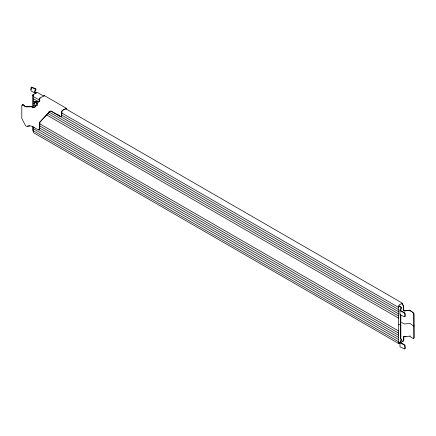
<?xml version="1.0" encoding="UTF-8"?>
<svg xmlns="http://www.w3.org/2000/svg" width="436" height="436" viewBox="0 0 436 436"><rect width="100%" height="100%" fill="white"/><g stroke="black" fill="none" stroke-linecap="round" stroke-linejoin="round"><path stroke-width="0.65" d="M39.85 98.705L39.294 101.648L37.927 101.942L35.621 101.305M34.351 102.629L34.351 104.231L34.842 105.049L35.556 105.73L36.76 105.626L37.523 105.185L37.523 103.577L36.319 102.079L34.351 102.629L36.319 102.079M37.523 103.577L36.76 104.019L36.76 105.626M402.586 341.11L401.164 342.358M22.171 105.523L22.579 104.602L23.528 104.733C26.204 108.76 30.509 104.994 33.703 107.436L35.921 106.466M399.976 310.154L400.313 310.775L404.641 313.217L404.935 314.116L404.641 316.868L400.008 314.77L399.976 310.154L401.147 307.642L398.678 306.001M399.976 342.26L400.313 342.881L404.641 345.323L404.935 348.364L404.641 348.974L400.008 346.876L399.976 342.26L401.147 339.748L400.455 338.701L400.455 314.432M32.7 95.348L32.978 94.759L33.627 94.808M61.46 116.227C62.691 111.894 60.217 110.455 65.798 108.76L66.168 108.978M403.889 336.347L403.774 340.429L403.502 341.028L402.848 340.963M398.602 307.456L399.065 305.047L402.215 303.227L402.586 303.44L402.586 304.513M398.602 309.593L398.695 307.505L61.754 112.979M398.602 311.735L398.695 309.647L61.754 115.12M398.602 313.876L398.695 311.789L51.137 111.131M398.602 318.155L398.695 313.931L48.778 111.905M398.602 331L398.695 318.209L46.418 114.826M398.602 333.137L398.695 331.049L39.338 123.579M398.602 335.279L398.695 333.191L39.338 125.721M398.602 337.42L398.695 335.333L39.338 127.862M398.602 339.562L398.695 337.475L38.749 129.661M398.602 341.699L398.695 339.611L33.441 128.734L33.534 127.29M34.695 102.286L35.251 101.523L37.556 102.16L38.924 101.866L39.692 98.187L44.265 95.549L66.321 108.281L66.539 108.76M39.965 98.345L40.221 98.062M50.26 111.011L39.927 122.167L39.665 128.778L39.049 129.808M35.556 105.73L36.319 105.294M400.826 325.005L400.455 325.218L398.749 324.231M400.112 342.969L398.809 343.584L33.648 132.762L33.534 130.931M414.2 325.888L413.802 326.084L409.862 323.419L404.434 323.986L401.687 322.526M27.441 126.113L29.692 125.77M404.837 336.543L406.08 336.352M66.321 108.281L61.754 110.924L61.536 115.507L61.089 116.445L60.054 116.363L51.11 111.196L49.889 111.229L39.556 122.38L39.294 128.991L38.679 130.021L30.951 125.884L26.492 126.315L25.561 125.715L21.8 118.418L21.8 105.735L22.209 104.82L23.157 104.945C25.833 108.973 30.139 105.207 33.332 107.648L35.55 106.678L35.425 104.972M43.796 96.138L37.305 92.394L33.904 94.22L33.441 96.629L39.927 100.378M404.276 316.607L404.984 316.64L405.273 316.029L404.984 312.988L400.651 310.541L401.638 307.407L399.109 305.821M404.276 348.713L404.984 348.745L405.273 348.13L404.984 345.089L400.482 342.342L401.654 339.824L400.826 338.489L400.826 314.89M33.256 95.026L32.607 94.972L32.329 95.56L32.329 107.414M402.477 341.175L403.131 341.241L403.404 340.641L403.518 336.565L404.968 336.837L409.328 336.161L412.952 338.352L413.551 338.445L413.802 337.856L413.802 314.312C412.669 310.383 407.736 309.843 404.434 311.146C402.036 310.519 404.243 307.091 403.131 305.483L402.477 304.791M413.35 338.156L413.949 338.249L414.2 337.66L413.949 313.195L409.769 310.203L404.145 310.677L403.774 310.034L403.502 305.265L401.785 303.963M409.769 335.889L410.26 336.063M34.842 93.042L31.125 90.89L30.825 89.996L31.125 87.255L35.447 89.058L34.449 91.882L34.509 92.296L36.008 93.211M65.623 108.738L402.466 303.216M36.379 92.999L34.902 92.061L36.123 89.445L35.79 88.83L31.468 87.026L31.163 89.767M38.749 101.833L33.441 98.77L33.534 96.683M58.19 114.859L59.307 115.502M35.207 101.931L33.441 100.912L33.534 98.825M34.618 103.73L33.441 103.049L33.534 100.967M35.801 106.553L33.441 105.19L33.534 103.103M47.595 113.365L398.602 316.013M33.534 107.387L33.534 105.245M33.038 126.663L34.177 127.323M398.678 342.391L399.801 343.034M36.76 104.019L35.556 102.52M33.256 131.41L32.329 129.808L32.329 126.511M398.809 343.584L398.695 341.753L33.441 130.876L33.534 128.789M44.265 95.549L44.483 96.029"/></g></svg>
